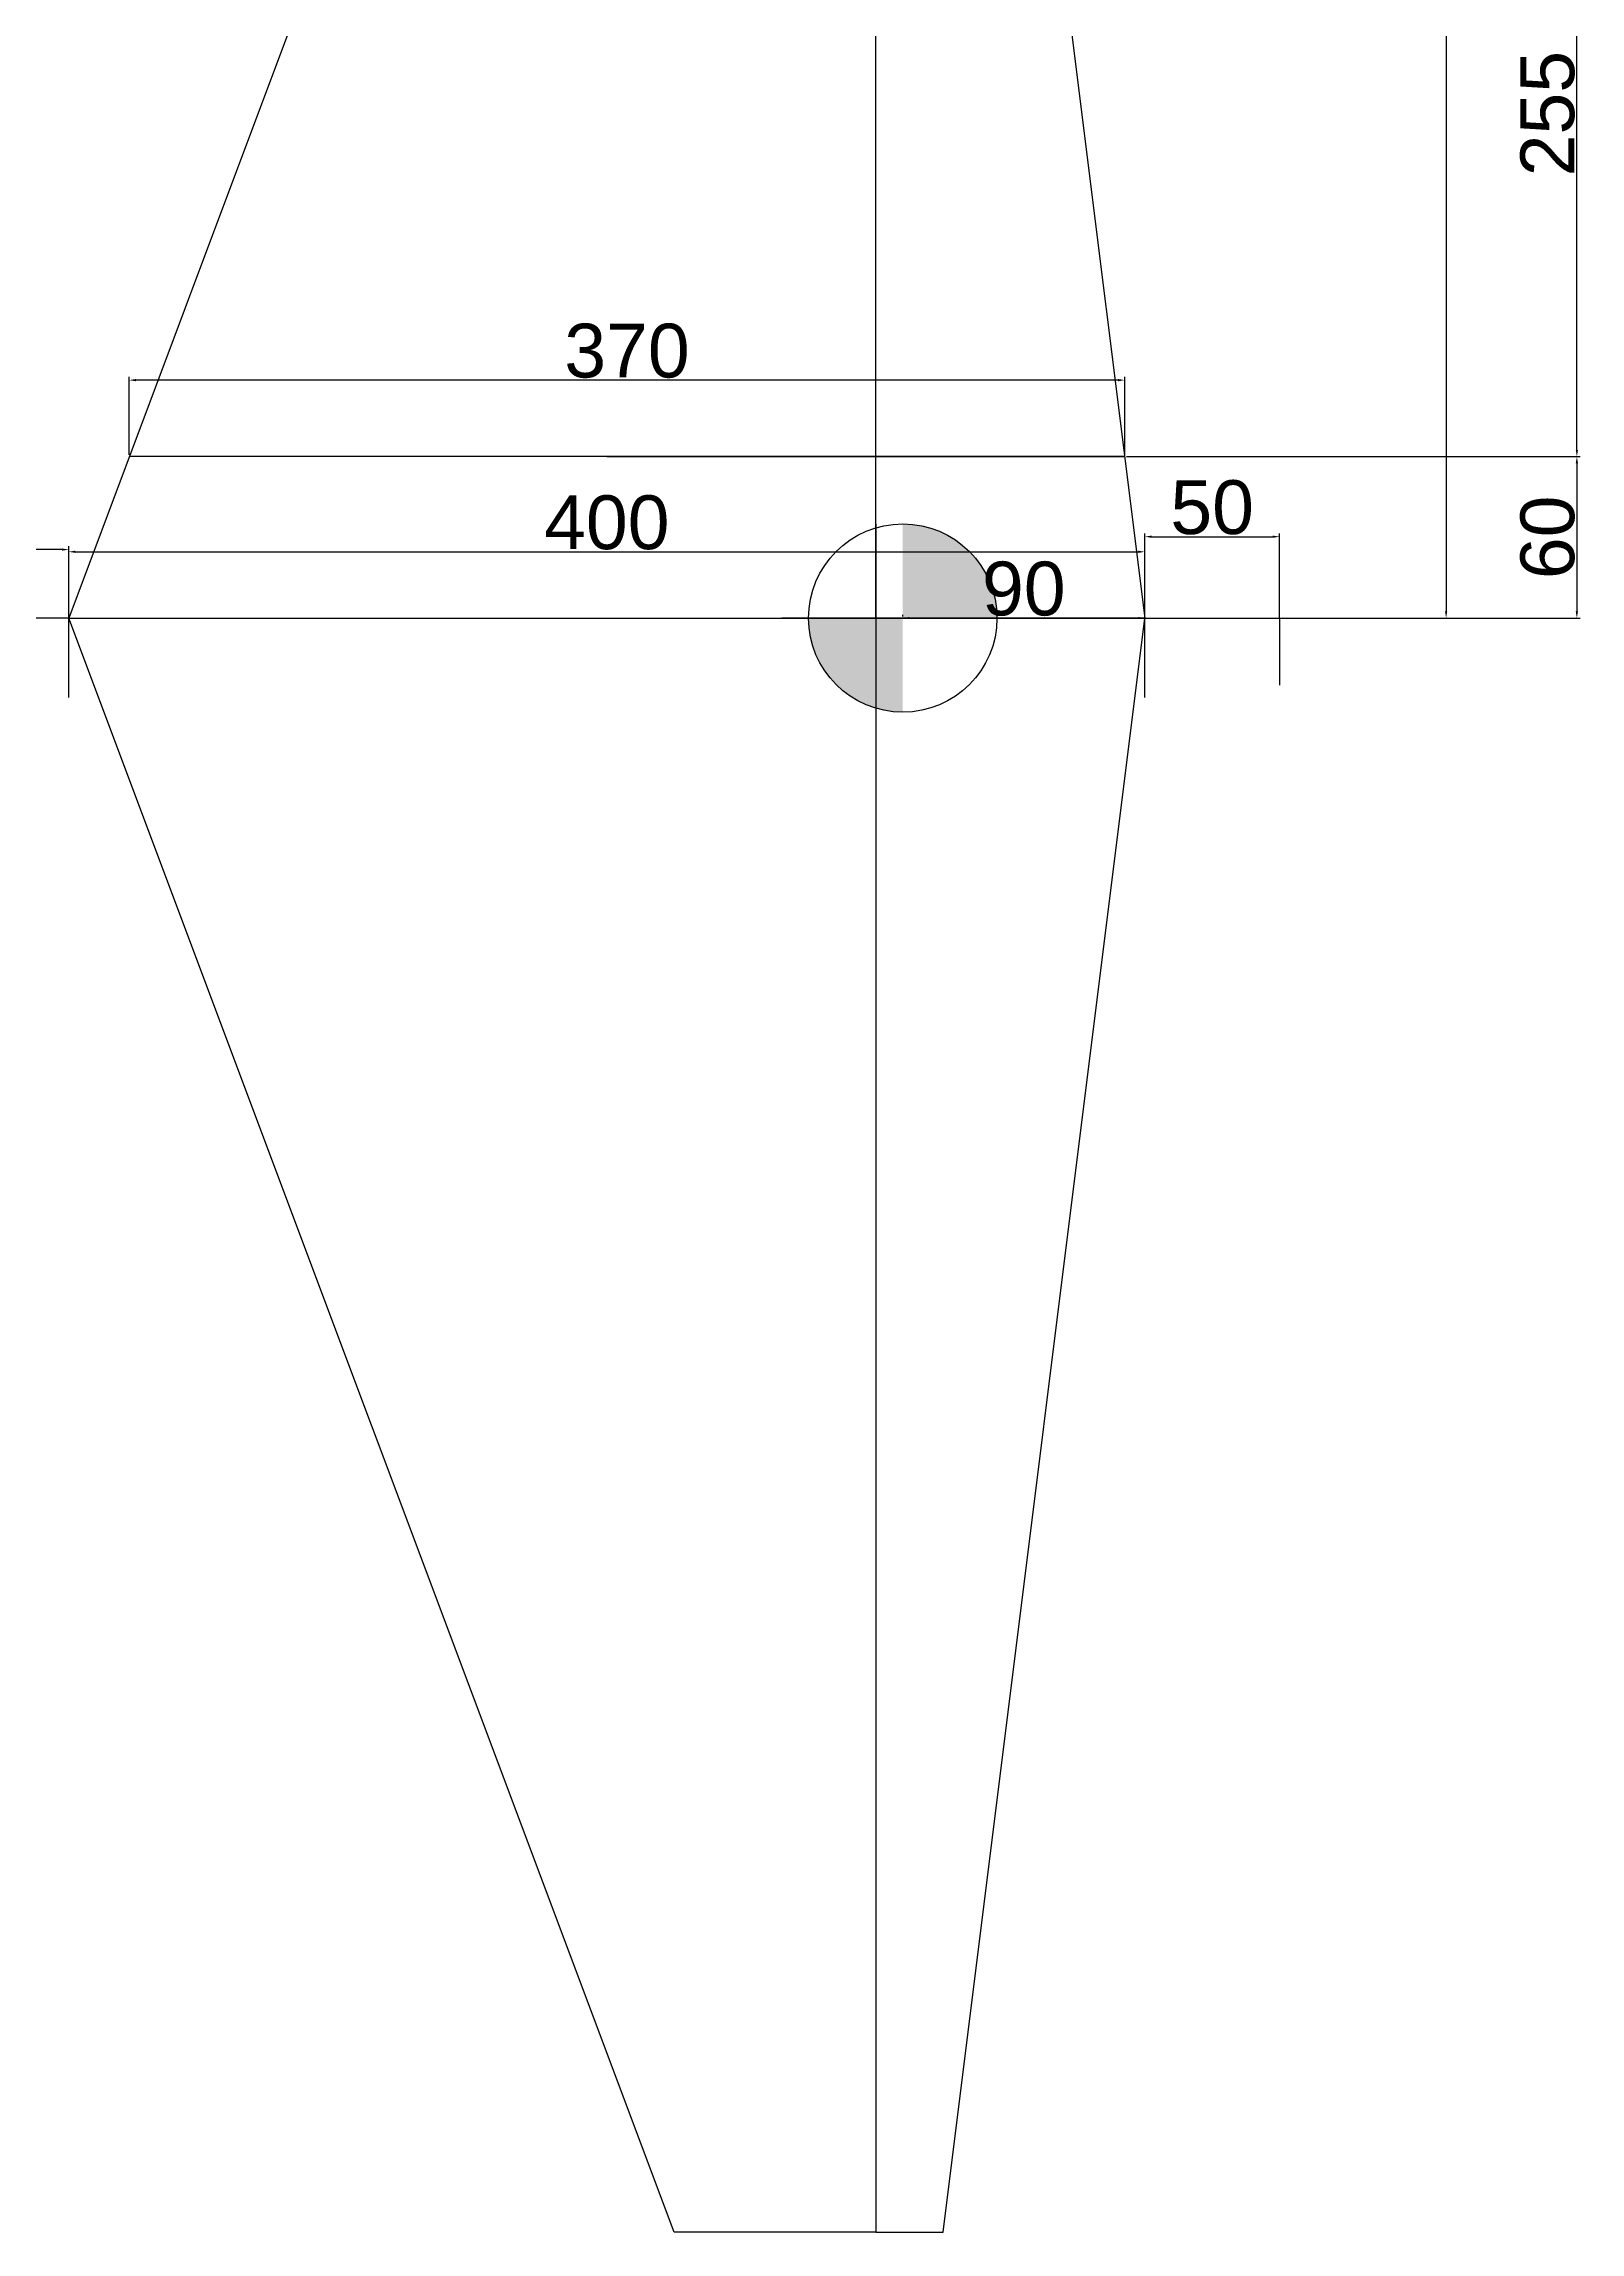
# Model space of a CAD drawing. Header units: millimetres. Extents: x -366 to 1349, y -600 to 751.
# Drawn here: x -9 to 562, y -600 to 213 of the extents above; entities that cross this region are included whole.
import ezdxf

# ---------------------------------------------------------------- set-up
doc = ezdxf.new("R2010")
doc.units = ezdxf.units.MM
doc.layers.get('0').update_dxf_attribs({"lineweight": 30})
doc.layers.add('文字寸法', color=3, linetype='Continuous', lineweight=13)
doc.styles.get("Standard").update_dxf_attribs({"font": 'arial.ttf'})
doc.dimstyles.new('ISO-25', dxfattribs={"dimtxt": 2.5, "dimasz": 2.5, "dimexe": 1.25, "dimexo": 0.625, "dimtad": 1, "dimtxsty": 'Standard', "dimcen": 2.5, "dimadec": 0, "dimazin": 0, "dimtfac": 1, "dimtmove": 0, "dimatfit": 3, "dimfxl": 1, "dimarcsym": 0})

# ---------------------------------------------------------------- blocks, each defined once
blk = doc.blocks.new('*D7')
at = {"layer": 'Defpoints', "color": 0, "transparency": 16777216}
for p in [(400, 24.63), (0, -30.1), (400, -30.1)]:
    blk.add_point(p, dxfattribs=at)
at = {"layer": '文字寸法', "color": 0, "lineweight": -2, "transparency": 16777216}
for p, q in [((0, -29.47), (0, 25.88)), ((2.5, 24.63), (397.5, 24.63)), ((400, -29.47), (400, 25.88))]:
    blk.add_line(p, q, dxfattribs=at)
at = {"layer": '文字寸法', "color": 0, "transparency": 16777216}
for points in [[(2.5, 25.05), (2.5, 24.21), (0, 24.63)], [(397.5, 25.05), (397.5, 24.21), (400, 24.63)]]:
    blk.add_solid(points, dxfattribs=at)
at = {"layer": '文字寸法', "color": 0, "transparency": 16777216, "insert": (200, 35.47), "char_height": 2.5, "attachment_point": 5}
blk.add_mtext('{\\H8x;400}', dxfattribs=at)
blk = doc.blocks.new('*D8')
at = {"layer": 'Defpoints', "color": 0, "transparency": 16777216}
for p in [(-100, 25.45), (-100, -28.67), (0, -28.67)]:
    blk.add_point(p, dxfattribs=at)
at = {"layer": '文字寸法', "color": 0, "lineweight": -2, "transparency": 16777216}
for p, q in [((-100, -28.05), (-100, 26.7)), ((-2.5, 25.45), (-97.5, 25.45)), ((0, -28.05), (0, 26.7))]:
    blk.add_line(p, q, dxfattribs=at)
at = {"layer": '文字寸法', "color": 0, "transparency": 16777216}
for points in [[(-97.5, 25.87), (-97.5, 25.03), (-100, 25.45)], [(-2.5, 25.87), (-2.5, 25.03), (0, 25.45)]]:
    blk.add_solid(points, dxfattribs=at)
at = {"layer": '文字寸法', "color": 0, "transparency": 16777216, "insert": (-50, 36.29), "char_height": 2.5, "attachment_point": 5}
blk.add_mtext('{\\H8x;100}', dxfattribs=at)
blk = doc.blocks.new('*D10')
at = {"layer": 'Defpoints', "color": 0, "transparency": 16777216}
for p in [(300, 600), (400, 0), (511.96, 0)]:
    blk.add_point(p, dxfattribs=at)
at = {"layer": '文字寸法', "color": 0, "lineweight": -2, "transparency": 16777216}
for p, q in [((300.63, 600), (513.21, 600)), ((511.96, 597.5), (511.96, 2.5)), ((400.63, 0), (513.21, 0))]:
    blk.add_line(p, q, dxfattribs=at)
at = {"layer": '文字寸法', "color": 0, "transparency": 16777216}
for points in [[(511.54, 597.5), (512.37, 597.5), (511.96, 600)], [(511.54, 2.5), (512.37, 2.5), (511.96, 0)]]:
    blk.add_solid(points, dxfattribs=at)
at = {"layer": '文字寸法', "color": 0, "transparency": 16777216, "insert": (501.12, 300), "char_height": 2.5, "attachment_point": 5, "rotation": 90}
blk.add_mtext('{\\H8x;600}', dxfattribs=at)
blk = doc.blocks.new('*D15')
at = {"layer": 'Defpoints', "color": 0, "transparency": 16777216}
for p in [(22.5, 88.44), (22.5, 60), (392.5, 60)]:
    blk.add_point(p, dxfattribs=at)
at = {"layer": '文字寸法', "color": 0, "lineweight": -2, "transparency": 16777216}
for p, q in [((22.5, 60.62), (22.5, 89.69)), ((392.5, 60.62), (392.5, 89.69)), ((390, 88.44), (25, 88.44))]:
    blk.add_line(p, q, dxfattribs=at)
at = {"layer": '文字寸法', "color": 0, "transparency": 16777216}
for points in [[(25, 88.86), (25, 88.02), (22.5, 88.44)], [(390, 88.86), (390, 88.02), (392.5, 88.44)]]:
    blk.add_solid(points, dxfattribs=at)
at = {"layer": '文字寸法', "color": 0, "transparency": 16777216, "insert": (207.5, 99.28), "char_height": 2.5, "attachment_point": 5}
blk.add_mtext('{\\H8x;370}', dxfattribs=at)
blk = doc.blocks.new('*D21')
at = {"layer": 'Defpoints', "color": 0, "transparency": 16777216}
for p in [(450, 30.24), (450, 0), (400, -1.79)]:
    blk.add_point(p, dxfattribs=at)
at = {"layer": '文字寸法', "color": 0, "lineweight": -2, "transparency": 16777216}
for p, q in [((400, -1.17), (400, 31.49)), ((402.5, 30.24), (447.5, 30.24)), ((450, 0.63), (450, 31.49))]:
    blk.add_line(p, q, dxfattribs=at)
at = {"layer": '文字寸法', "color": 0, "transparency": 16777216}
for points in [[(402.5, 30.66), (402.5, 29.83), (400, 30.24)], [(447.5, 30.66), (447.5, 29.83), (450, 30.24)]]:
    blk.add_solid(points, dxfattribs=at)
at = {"layer": '文字寸法', "color": 0, "transparency": 16777216, "insert": (425, 41.08), "char_height": 2.5, "attachment_point": 5}
blk.add_mtext('{\\H8x;50}', dxfattribs=at)
blk = doc.blocks.new('*D23')
at = {"layer": 'Defpoints', "color": 0, "transparency": 16777216}
for p in [(400, 0), (310, 0), (400, 0)]:
    blk.add_point(p, dxfattribs=at)
at = {"layer": '文字寸法', "color": 0, "lineweight": -2, "transparency": 16777216}
for p, q in [((310, 0.62), (310, 1.25)), ((312.5, 0), (397.5, 0)), ((400, 0.62), (400, 1.25))]:
    blk.add_line(p, q, dxfattribs=at)
at = {"layer": '文字寸法', "color": 0, "transparency": 16777216}
for points in [[(312.5, 0.42), (312.5, -0.42), (310, 0)], [(397.5, 0.42), (397.5, -0.42), (400, 0)]]:
    blk.add_solid(points, dxfattribs=at)
at = {"layer": '文字寸法', "color": 0, "transparency": 16777216, "insert": (355, 10.84), "char_height": 2.5, "attachment_point": 5}
blk.add_mtext('{\\H8x;90}', dxfattribs=at)
blk = doc.blocks.new('*D25')
at = {"layer": 'Defpoints', "color": 0, "transparency": 16777216}
for p in [(392.5, 60), (400, 0), (560.56, 0)]:
    blk.add_point(p, dxfattribs=at)
at = {"layer": '文字寸法', "color": 0, "lineweight": -2, "transparency": 16777216}
for p, q in [((393.13, 60), (561.81, 60)), ((560.56, 57.5), (560.56, 2.5)), ((400.63, 0), (561.81, 0))]:
    blk.add_line(p, q, dxfattribs=at)
at = {"layer": '文字寸法', "color": 0, "transparency": 16777216}
for points in [[(560.14, 57.5), (560.98, 57.5), (560.56, 60)], [(560.14, 2.5), (560.98, 2.5), (560.56, 0)]]:
    blk.add_solid(points, dxfattribs=at)
at = {"layer": '文字寸法', "color": 0, "transparency": 16777216, "insert": (549.72, 30), "char_height": 2.5, "attachment_point": 5, "rotation": 90}
blk.add_mtext('{\\H8x;60}', dxfattribs=at)
blk = doc.blocks.new('*D26')
at = {"layer": 'Defpoints', "color": 0, "transparency": 16777216}
for p in [(360.63, 315), (560.56, 315), (392.5, 60)]:
    blk.add_point(p, dxfattribs=at)
at = {"layer": '文字寸法', "color": 0, "lineweight": -2, "transparency": 16777216}
for p, q in [((361.25, 315), (561.81, 315)), ((560.56, 62.5), (560.56, 312.5)), ((393.13, 60), (561.81, 60))]:
    blk.add_line(p, q, dxfattribs=at)
at = {"layer": '文字寸法', "color": 0, "transparency": 16777216}
for points in [[(560.14, 312.5), (560.98, 312.5), (560.56, 315)], [(560.14, 62.5), (560.98, 62.5), (560.56, 60)]]:
    blk.add_solid(points, dxfattribs=at)
at = {"layer": '文字寸法', "color": 0, "transparency": 16777216, "insert": (549.72, 187.5), "char_height": 2.5, "attachment_point": 5, "rotation": 90}
blk.add_mtext('{\\H8x;255}', dxfattribs=at)

msp = doc.modelspace()

# ---------------------------------------------------------------- hatches: boundary and pattern name
h = msp.add_hatch(color=256)
h.dxf.hatch_style = 1
h.paths.add_polyline_path([(310, 0), (345, 0, 0.4142136), (310, 35)])
h.paths.add_polyline_path([(310, 0), (275, 0, 0.4142136), (310, -35)])

# ---------------------------------------------------------------- linework, layer by layer
for p, q in [((225, 600), (0, 0)), ((300, 0), (300, 600)), ((325, 600), (400, 0)), ((392.5, 60), (22.5, 60)), ((200, 60), (392.5, 60)), ((300, 35), (300, -35)), ((450, 0), (450, 25)), ((0, 0), (-100, 0)), ((0, 0), (400, 0)), ((0, 0), (400, 0)), ((225, -600), (0, 0)), ((335, 0), (265, 0)), ((400, 0), (300, 0)), ((400, 0), (300, 0)), ((325, -600), (400, 0)), ((400, 0), (450, 0)), ((450, 0), (450, -25)), ((300, 0), (300, -600)), ((300, -600), (225, -600)), ((300, -600), (325, -600))]:
    msp.add_line(p, q)
msp.add_circle((310, 0), 35)
msp.add_open_spline([(0, 0), (0.333, 0), (0.667, 0), (1, 0)], degree=3)

# ---------------------------------------------------------------- dimensions: what is measured, and where the dimension line sits
at = {"layer": '文字寸法'}
for base, p1, p2, picture, middle in [((511.957, 0), (300, 600), (400, 0), '*D10', (501.121, 300)), ((560.558, 315), (392.5, 60), (360.625, 315), '*D26', (549.722, 187.5)), ((560.558, 0), (392.5, 60), (400, 0), '*D25', (549.722, 30))]:
    dim = msp.add_linear_dim(base=base, p1=p1, p2=p2, angle=270, text='{\\H8x;<>}', dimstyle='ISO-25', dxfattribs=at)
    dim.commit()
    dim.dimension.update_dxf_attribs({"geometry": picture, "text_midpoint": middle})
for base, p1, p2, picture, middle in [((22.5, 88.439), (392.5, 60), (22.5, 60), '*D15', (207.5, 99.283)), ((450, 30.244), (400, -1.795), (450, 0), '*D21', (425, 41.081)), ((-100, 25.45), (0, -28.67), (-100, -28.67), '*D8', (-50, 36.286)), ((400, 24.631), (0, -30.096), (400, -30.096), '*D7', (200, 35.467)), ((400, 0), (310, 0), (400, 0), '*D23', (355, 10.836))]:
    dim = msp.add_linear_dim(base=base, p1=p1, p2=p2, text='{\\H8x;<>}', dimstyle='ISO-25', dxfattribs=at)
    dim.commit()
    dim.dimension.update_dxf_attribs({"geometry": picture, "text_midpoint": middle})

doc.saveas('drawing.dxf')
